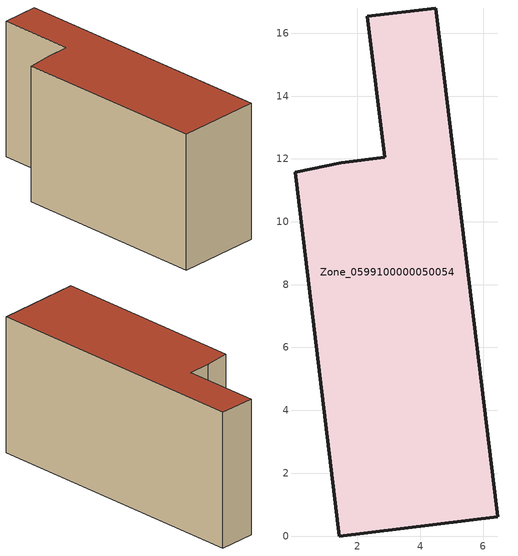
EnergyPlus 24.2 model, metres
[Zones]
Zone_0599100000050054
 floor ground (C_G): 0.01,11.57 1.49,11.88 2.87,12.05 2.32,16.54 4.5,16.8 6.47,0.62 1.42,0 z0
 wall outside (C_F): 6.47,0.62 4.5,16.8 2.32,16.54 2.87,12.05 1.49,11.88 0.01,11.57 1.42,0 6.47,0.62 z0:8.31
 roof outside (C_R): 1.49,11.88 0.01,11.57 1.42,0 6.47,0.62 4.5,16.8 2.32,16.54 2.87,12.05 z8.31
[BUILDING]
Pand.0599100000050054: North Axis=0; Terrain=City; Loads Convergence Tolerance Value=0.04; Temperature Convergence Tolerance Value=0.4; Solar Distribution=FullExterior; Maximum Number of Warmup Days=25; Minimum Number of Warmup Days=1
[Site:Location]
Rotterdam.The.Hague.AP_ZH_NLD Design_Conditions: Latitude=51.96; Longitude=4.45; Time Zone=1; Elevation=-4.5
[SITE:GROUNDTEMPERATURE:BUILDINGSURFACE]
18, 18, 18, 18, 18, 18, 18, 18, 18, 18, 18, 18
[MATERIAL] Thermal Absorptance=0.9; Solar Absorptance=0.7; Visible Absorptance=0.7
Name | Roughness | Thickness | Conductivity | Density | Specific Heat
G.TI.1975-1991 | MediumSmooth | 0.15 | 0.288461 | 540 | 1210
F.TI.1975-1991 | Rough | 0.3 | 0.230769 | 1920 | 840
R.TI.1975-1991 | MediumRough | 0.2 | 0.153846 | 1500 | 1000
[CONSTRUCTION]
C_G: G.TI.1975-1991
C_F: F.TI.1975-1991
C_R: R.TI.1975-1991
[ZONE]
Zone_0599100000050054: Type=1; Multiplier=1; Ceiling Height=Autocalculate; Volume=Autocalculate; Floor Area=autocalculate; Part of Total Floor Area=Yes
[ZONEINFILTRATION:DESIGNFLOWRATE]
Infil_Zone_0599100000050054: Zone or ZoneList or Space or SpaceList=Zone_0599100000050054; Schedule=AlwaysOn; Design Flow Rate Calculation Method=Flow/Area; Flow Rate per Floor Area=0.003; Constant Term Coefficient=1; Temperature Term Coefficient=0; Velocity Term Coefficient=0; Velocity Squared Term Coefficient=0
[HVACTEMPLATE:ZONE:IDEALLOADSAIRSYSTEM]
Zone_0599100000050054: Maximum Heating Supply Air Temperature=50; Minimum Cooling Supply Air Temperature=13; Maximum Heating Supply Air Humidity Ratio=0.0156; Minimum Cooling Supply Air Humidity Ratio=0.0077; Heating Limit=NoLimit; Cooling Limit=NoLimit; Dehumidification Control Type=ConstantSensibleHeatRatio; Cooling Sensible Heat Ratio=0.7; Dehumidification Setpoint=60; Humidification Control Type=None; Humidification Setpoint=30; Outdoor Air Method=None; Outdoor Air Flow Rate per Person=0.00944; Outdoor Air Flow Rate per Zone Floor Area=0; Outdoor Air Flow Rate per Zone=0; Demand Controlled Ventilation Type=None; Outdoor Air Economizer Type=NoEconomizer; Heat Recovery Type=None; Sensible Heat Recovery Effectiveness=0.7; Latent Heat Recovery Effectiveness=0.65
[ZONECONTROL:THERMOSTAT]
ThermostatControl_Zone_0599100000050054: Zone or ZoneList=Zone_0599100000050054; Control Type Schedule=DualSetpointControlType; Control 1=Thermostat_Zone_0599100000050054; Temperature Difference Between Cutout And Setpoint=0
[THERMOSTATSETPOINT:DUALSETPOINT]
Thermostat_Zone_0599100000050054: Heating Setpoint Temperature Schedule=HeatingSetpoint_Zone_0599100000050054; Cooling Setpoint Temperature Schedule=CoolingSetpoint_Zone_0599100000050054
[SCHEDULE:COMPACT]
HeatingSetpoint_Zone_0599100000050054: Through: 12/31, For: AllDays, Until: 24:00, 21
CoolingSetpoint_Zone_0599100000050054: Through: 12/31, For: AllDays, Until: 24:00, 24
DualSetpointControlType: Through: 12/31, For: AllDays, Until: 24:00, 4
AlwaysOn: Through: 12/31, For: AllDays, Until: 24:00, 1
